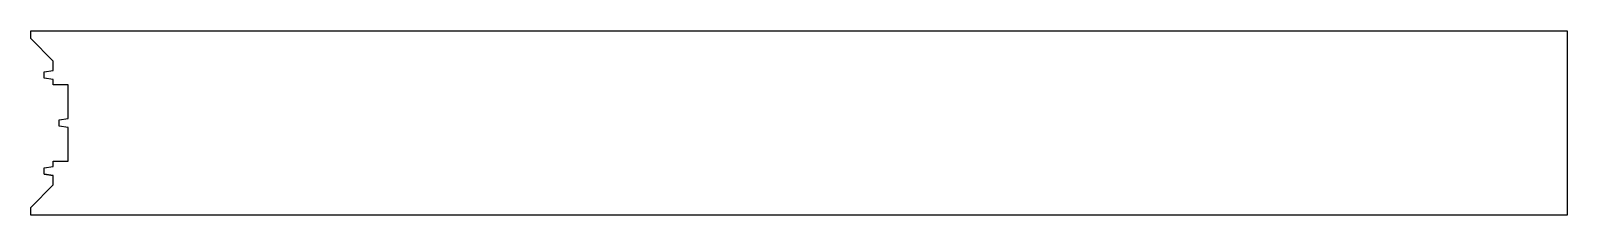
# Model space of a CAD drawing. Extents: x 0 to 2538, y 0 to 304.
import ezdxf

# ---------------------------------------------------------------- set-up
doc = ezdxf.new("R2010")
doc.units = 0
doc.layers.get('0').update_dxf_attribs({"color": 2, "linetype": 'CONTINUOUS'})

msp = doc.modelspace()

# ---------------------------------------------------------------- linework, layer by layer
for p, q in [((0, 291.1), (0, 304)), ((0, 304), (2538, 304)), ((37, 254.1), (0, 291.1)), ((2538, 304), (2538, 0)), ((37, 238.6), (37, 254.1)), ((22, 236.1), (37, 238.6)), ((22, 226.1), (22, 236.1)), ((37, 223.6), (22, 226.1)), ((37, 214.95), (37, 223.6)), ((62, 214.95), (37, 214.95)), ((62, 159.5), (62, 214.95)), ((47, 157), (62, 159.5)), ((47, 147), (47, 157)), ((62, 144.5), (47, 147)), ((62, 89.05), (62, 144.5)), ((22, 77.9), (37, 80.4)), ((22, 67.9), (22, 77.9)), ((37, 80.4), (37, 89.05)), ((37, 89.05), (62, 89.05)), ((37, 65.4), (22, 67.9)), ((22, 67.9), (37, 65.4)), ((37, 65.4), (22, 67.9)), ((37, 49.9), (37, 65.4)), ((0, 12.9), (37, 49.9)), ((0, 0), (0, 12.9)), ((0, 0), (0, 0)), ((2538, 0), (0, 0))]:
    msp.add_line(p, q)

doc.saveas('drawing.dxf')
